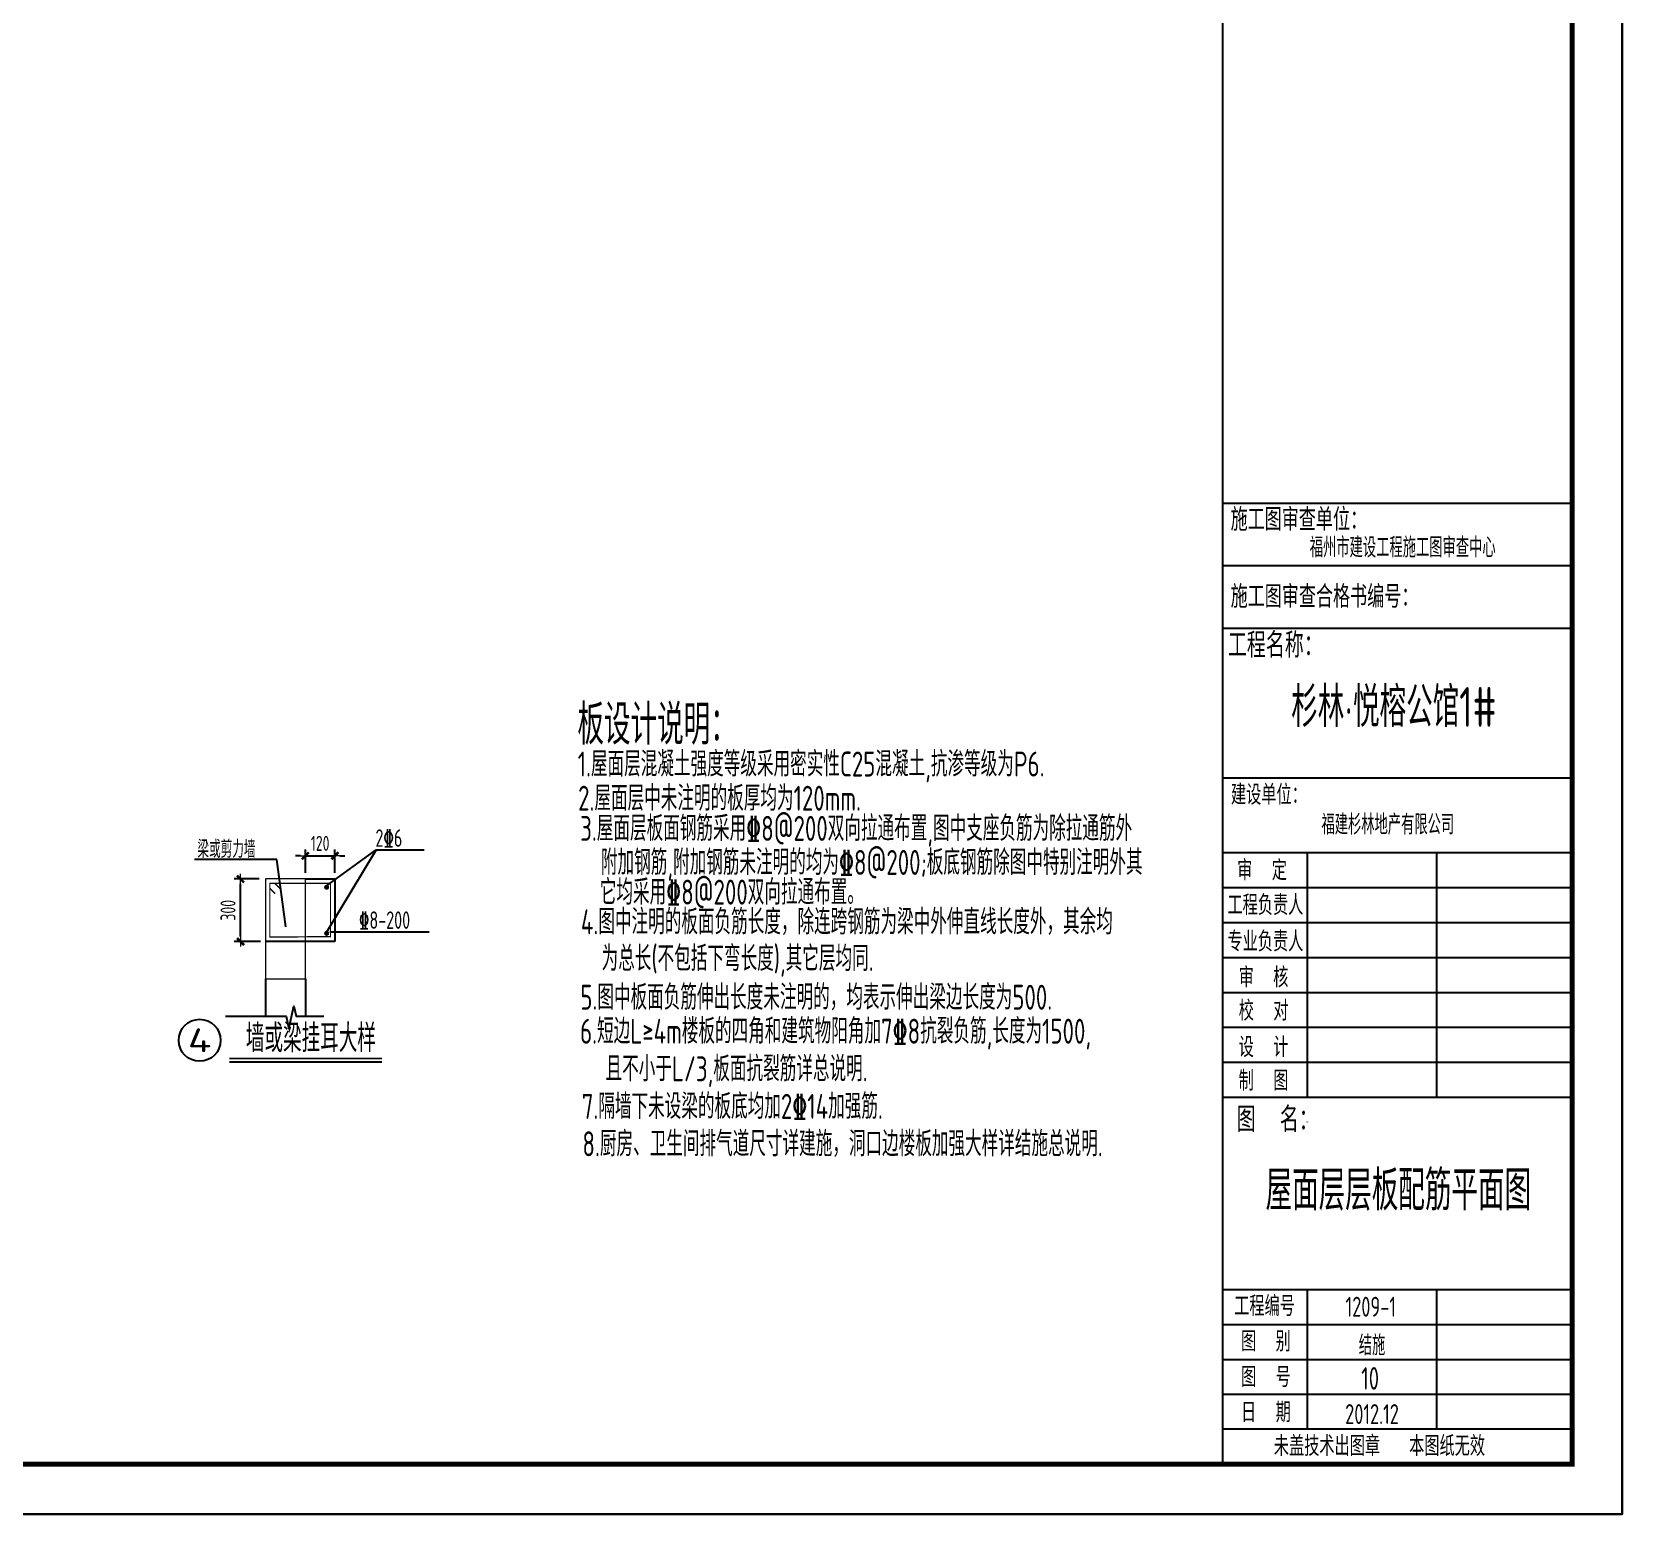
# Model space of a CAD drawing. Extents: x 580289 to 1106878, y -144605 to 78052.
# Drawn here: x 712625 to 744486, y -144605 to -114905 of the extents above; entities that cross this region are included whole.
import ezdxf
from ezdxf.enums import TextEntityAlignment as Align

# ---------------------------------------------------------------- set-up
doc = ezdxf.new("R2010")
doc.units = 0
doc.header["$LTSCALE"] = 100
doc.layers.get('0').update_dxf_attribs({"linetype": 'CONTINUOUS'})
doc.layers.get('Defpoints').update_dxf_attribs({"linetype": 'CONTINUOUS'})
for name, color, linetype in [('AXIS', 3, 'CONTINUOUS'), ('AXIS_TEXT', 7, 'CONTINUOUS'), ('CSET', 2, 'CONTINUOUS'), ('DIM', 3, 'CONTINUOUS'), ('mid', 7, 'CONTINUOUS'), ('TEXT', 2, 'CONTINUOUS'), ('THIN', 7, 'CONTINUOUS'), ('T图框', 7, 'CONTINUOUS'), ('图框', 254, 'CONTINUOUS'), ('构件名称', 6, 'CONTINUOUS')]:
    doc.layers.add(name, color=color, linetype=linetype)
for name, color, linetype, lineweight in [('REIN', 6, 'CONTINUOUS', 18), ('Z-柱大样外框', 7, 'CONTINUOUS', 18), ('Z-详图标注', 3, 'CONTINUOUS', 18)]:
    doc.layers.add(name, color=color, linetype=linetype, lineweight=lineweight)
doc.styles.add('_TCH_AXIS', font='tssdeng.shx', dxfattribs={"width": 0.7, "bigfont": 'tssdchn.shx'})
doc.styles.add('COMPLEX', font='tssdeng.shx', dxfattribs={"width": 0.7, "bigfont": 'tssdchn.shx'})
doc.styles.add('HZ', font='tssdeng.shx', dxfattribs={"width": 0.7, "bigfont": 'tssdchn.shx'})
doc.styles.add('HZTXT2', font='tssdeng.shx', dxfattribs={"width": 0.7, "bigfont": 'tssdchn.shx'})
doc.styles.get("Standard").update_dxf_attribs({"font": 'tssdeng.shx', "width": 0.7, "bigfont": 'tssdchn.shx'})
doc.styles.add('TCCAD_Dimension', font='Tssdeng.shx', dxfattribs={"width": 0.7, "bigfont": 'tssdchn.shx'})
doc.dimstyles.new('TCCAD_25_100', dxfattribs={"dimtxt": 300, "dimasz": 100, "dimexe": 125, "dimexo": 125, "dimgap": 100, "dimtad": 1, "dimdec": 0, "dimlfac": 0.25, "dimzin": 0, "dimdsep": 46, "dimtxsty": 'TCCAD_Dimension', "dimblk": '_TCDBK25_100', "dimcen": 0, "dimclrt": 7, "dimadec": 0, "dimazin": 0, "dimtfac": 1, "dimtdec": 0, "dimtix": 1, "dimtmove": 2, "dimatfit": 3, "dimfxl": 1, "dimtolj": 1, "dimtzin": 0, "dimarcsym": 0})

# ---------------------------------------------------------------- blocks, each defined once
blk = doc.blocks.new('A$C72C84CBD')
at = {"layer": '图框', "color": 0}
for p, q in [((76100, 1000), (76100, 58400)), ((76100, 20254), (83100, 20254)), ((76100, 19004), (83100, 19004)), ((76100, 17754), (83100, 17754)), ((76100, 14754), (83100, 14754)), ((76100, 13254), (83100, 13254)), ((77791, 13254), (77791, 8354)), ((80377, 13254), (80377, 8354)), ((76100, 12554), (83100, 12554)), ((76100, 11854), (83100, 11854)), ((76100, 11154), (83100, 11154)), ((76100, 10454), (83100, 10454)), ((76100, 9754), (83100, 9754)), ((76100, 9054), (83100, 9054)), ((76100, 8354), (83100, 8354)), ((77791, 7859), (77791, 7854)), ((76100, 4500), (83100, 4500)), ((77791, 4500), (77791, 1700)), ((80377, 4500), (80377, 1700)), ((76100, 3800), (83100, 3800)), ((83100, 3459), (83100, 2400)), ((76100, 3100), (83100, 3100)), ((83100, 2400), (76100, 2400)), ((83100, 1700), (76100, 1700))]:
    blk.add_line(p, q, dxfattribs=at)
for points in [[(0, 0), (0, 59400), (84100, 59400), (84100, 0)], [(0, 0), (84100, 0), (84100, 59400), (0, 59400)]]:
    blk.add_lwpolyline(points, close=True, dxfattribs=at)
at = {"layer": '图框', "color": 0, "const_width": 100}
blk.add_lwpolyline([(2500, 1000), (83100, 1000), (83100, 58400), (2500, 58400)], close=True, dxfattribs=at)
at = {"layer": '图框', "color": 0, "style": 'HZTXT2', "width": 0.8}
for s, height, p in [('施工图审查单位：', 450, (77622, 19953)), ('施工图审查合格书编号：', 450, (78136, 18409)), ('工程名称：', 500, (77151, 17437)), ('建设单位：', 400, (77022, 14436)), ('审  定', 400, (76886, 12921)), ('工程负责人', 400, (76952, 12224)), ('专业负责人', 400, (76952, 11495)), ('审  核', 400, (76915, 10777)), ('校  对', 400, (76916, 10109)), ('设  计', 400, (76915, 9376)), ('制  图', 400, (76915, 8703)), ('图  名：', 500, (77188, 7934)), ('工程编号', 400, (76935, 4192)), ('图  别', 400, (76963, 3475)), ('图  号', 400, (76963, 2758)), ('日  期', 400, (76963, 2058)), ('未盖技术出图章   本图纸无效', 400, (79237, 1389))]:
    blk.add_text(s, height=height, dxfattribs=at).set_placement(p, align=Align.MIDDLE)
blk = doc.blocks.new('图框')
at = {"layer": 'T图框', "color": 4}
blk.add_blockref('A$C72C84CBD', (602717, 102744), dxfattribs=at)
at = {"layer": 'T图框', "color": 1, "linetype": 'ByBlock', "style": 'HZ', "width": 0.7}
for s, p in [('福州市建设工程施工图审查中心', (682420, 122134)), ('福建杉林地产有限公司', (682122, 116580))]:
    blk.add_text(s, height=400, dxfattribs=at).set_placement(p, align=Align.MIDDLE)
at = {"layer": 'T图框', "linetype": 'ByBlock', "style": 'HZ', "width": 0.7}
for s, p in [('1209-1', (681780, 106900)), ('结施', (681805, 106149)), ('2012.12', (681805, 104749))]:
    blk.add_text(s, height=400, dxfattribs=at).set_placement(p, align=Align.MIDDLE)
blk = doc.blocks.new('_AXISO')
blk.add_circle((0, 0), 0.5)
at = {"layer": 'AXIS_TEXT', "style": 'COMPLEX', "width": 1.041667}
blk.add_attdef('A', text='', height=0.56, dxfattribs=at).set_placement((-0.25, -0.28), (0.25, -0.28), align=Align.FIT)
blk = doc.blocks.new('_TCDBK25_100')
blk.add_line((-1, 0), (1, 0))
at = {"const_width": 0.5}
blk.add_lwpolyline([(-0.7, -0.7), (0.7, 0.7)], dxfattribs=at)
blk = doc.blocks.new('*D1545')
at = {"layer": 'Defpoints', "color": 0}
for p in [(716806, -131878), (717306, -131878), (717332, -133132)]:
    blk.add_point(p, dxfattribs=at)
at = {"layer": 'Z-详图标注', "color": 0, "lineweight": -2}
for p, q in [((717181, -131878), (716681, -131878)), ((716806, -133032), (716806, -131978)), ((717207, -133132), (716681, -133132))]:
    blk.add_line(p, q, dxfattribs=at)
at = {"layer": 'Z-详图标注', "color": 0, "lineweight": -2, "xscale": 100, "yscale": 100, "zscale": 100}
for p, rotation in [((716806, -131878), 90), ((716806, -133132), 270)]:
    blk.add_blockref('_TCDBK25_100', p, dxfattribs=dict(at, rotation=rotation))
at = {"layer": 'Z-详图标注', "color": 7, "insert": (716556, -132505), "char_height": 300, "attachment_point": 5, "rotation": 90, "style": 'TCCAD_Dimension'}
blk.add_mtext('\\A1;300', dxfattribs=at)
blk = doc.blocks.new('*D1546')
at = {"layer": 'Defpoints', "color": 0}
for p in [(718696, -131414), (718106, -131878), (718696, -131878)]:
    blk.add_point(p, dxfattribs=at)
at = {"layer": 'Z-详图标注', "color": 0, "lineweight": -2}
for p, q in [((718006, -131414), (717906, -131414)), ((718106, -131753), (718106, -131289)), ((718106, -131414), (718696, -131414)), ((718696, -131753), (718696, -131289)), ((718796, -131414), (718896, -131414))]:
    blk.add_line(p, q, dxfattribs=at)
at = {"layer": 'Z-详图标注', "color": 0, "lineweight": -2, "xscale": 100, "yscale": 100, "zscale": 100}
blk.add_blockref('_TCDBK25_100', (718106, -131414), dxfattribs=at)
at = {"layer": 'Z-详图标注', "color": 0, "lineweight": -2, "xscale": 100, "yscale": 100, "zscale": 100, "rotation": 180}
blk.add_blockref('_TCDBK25_100', (718696, -131414), dxfattribs=at)
at = {"layer": 'Z-详图标注', "color": 7, "insert": (718401, -131164), "char_height": 300, "attachment_point": 5, "style": 'TCCAD_Dimension'}
blk.add_mtext('\\A1;120', dxfattribs=at)

msp = doc.modelspace()

# ---------------------------------------------------------------- linework, layer by layer
at = {"layer": 'CSET', "color": 4}
msp.add_line((716584.2, -135544.4), (719639.7, -135544.4), dxfattribs=at)
at = {"layer": 'CSET', "color": 4, "const_width": 35}
msp.add_lwpolyline([(716584.2, -135474.4), (719639.7, -135474.4)], dxfattribs=at)
at = {"layer": 'DIM'}
for p, q in [((718106, -131878), (718695.9, -131878)), ((718695.9, -131878), (718695.9, -133132.4)), ((718695.9, -133132.4), (717306, -133132.4))]:
    msp.add_line(p, q, dxfattribs=at)
at = {"layer": 'mid'}
for p, q in [((717533.2, -131490.5), (715880.9, -131490.5)), ((717712.1, -132834.7), (717533.2, -131490.5)), ((718530.9, -132018), (719525.1, -131293.8)), ((719525.1, -131293.8), (718530.9, -132942.4)), ((719525.1, -131293.8), (720482, -131293.8)), ((720585, -132940.4), (718595.9, -132940.4))]:
    msp.add_line(p, q, dxfattribs=at)
at = {"layer": 'REIN', "color": 210, "const_width": 25}
msp.add_lwpolyline([(717499.9, -132171.1), (717393.8, -132065.1), (717393.8, -131965.1), (718608, -131965.1), (718608, -133031.9), (717393.8, -133042.8), (717393.8, -131965.1), (717493.8, -131965.1), (717599.9, -132071.1)], dxfattribs=at)
at = {"layer": 'REIN', "color": 6, "const_width": 50}
for points in [[(718505.9, -132043, 1), (718555.9, -132043, 1)], [(718505.9, -132967.4, 1), (718555.9, -132967.4, 1)]]:
    msp.add_lwpolyline(points, format="xyb", close=True, dxfattribs=at)
at = {"layer": 'THIN'}
for p, q in [((717306, -133878), (717306, -134624.7)), ((718106, -133878), (718106, -134624.7))]:
    msp.add_line(p, q, dxfattribs=at)
msp.add_lwpolyline([(716504.3, -134624.7), (717722.6, -134624.7), (717772.6, -134881.1), (717872.6, -134424.7), (717922.6, -134624.7), (718472.6, -134624.7)], dxfattribs=at)
at = {"layer": 'Z-柱大样外框'}
msp.add_lwpolyline([(717306, -133878), (718106, -133878), (718106, -131878), (717306, -131878), (717306, -133878)], close=True, dxfattribs=at)

# ---------------------------------------------------------------- block references
at = {"layer": 'AXIS'}
ref = msp.add_blockref('_AXISO', (715987.5, -135109.8), dxfattribs=dict(at, xscale=840, yscale=840, zscale=840))
ref.add_attrib('A', '4', dxfattribs={"layer": 'AXIS_TEXT', "height": 475.2, "style": '_TCH_AXIS', "width": 1.733333}).set_placement((715749.9, -135347.3), (716225.1, -135347.3), align=Align.FIT)
at = {"layer": 'T图框'}
msp.add_blockref('图框', (57669.1, -247348), dxfattribs=at)

# ---------------------------------------------------------------- texts
at = {"color": 4, "width": 0.7}
msp.add_text('杉林·悦榕公馆1#', height=800, dxfattribs=at).set_placement((739912.4, -128388.1), align=Align.MIDDLE)
at = {"layer": 'TEXT', "width": 0.7}
for s, height, p in [('板设计说明：', 800, (723555.8, -129184.8, 690.8)), ('1.屋面层混凝土强度等级采用密实性C25混凝土,抗渗等级为P6. ', 500, (723561.1, -129824.9, 690.8)), ('2.屋面层中未注明的板厚均为120mm.', 500, (723569.5, -130509.6, 1381.6)), ('3.屋面层板面钢筋采用\x848@200双向拉通布置,图中支座负筋为除拉通筋外', 500, (723610.6, -131114.9, 1381.6)), ('附加钢筋,附加钢筋未注明的均为\x848@200;板底钢筋除图中特别注明外其', 500, (724027.2, -131795.8)), ('它均采用\x848@200双向拉通布置。', 500, (724004.1, -132391)), ('4.图中注明的板面负筋长度，除连跨钢筋为梁中外伸直线长度外，其余均', 500, (723625.2, -132986.9, 1381.6)), ('为总长(不包括下弯长度),其它层均同.', 500, (724039.7, -133720.1, 1381.6)), ('5.图中板面负筋伸出长度未注明的，均表示伸出梁边长度为500.', 500, (723613.7, -134497.8, 2763.3)), (' 墙或梁挂耳大样', 560, (716675, -135348.1)), ('6.短边L≥4m楼板的四角和建筑物阳角加7\x848抗裂负筋,长度为1500,', 500, (723609.3, -135178, 1381.6)), ('   且不小于L/3,板面抗裂筋详总说明.', 500, (723480.9, -135931, 1381.6)), ('7.隔墙下未设梁的板底均加2\x8414加强筋.', 500, (723642.6, -136684)), ('8.厨房、卫生间排气道尺寸详建施，洞口边楼板加强大样详结施总说明.', 500, (723655.5, -137433.6)), ('10', 450, (739258.5, -142108.1))]:
    msp.add_text(s, height=height, dxfattribs=at).set_placement(p)
at = {"layer": 'TEXT', "text_generation_flag": 6, "width": 0.7}
msp.add_text('屋面层层板配筋平面图', height=800, rotation=180, dxfattribs=at).set_placement((737340.8, -138517))
at = {"layer": '构件名称', "color": 7, "width": 0.7}
for s, p in [('2%%1326', (719509.4, -131233.1)), ('梁或剪力墙', (715943.2, -131455.4)), ('%%1328-200', (719178.9, -132877.1))]:
    msp.add_text(s, height=350, dxfattribs=at).set_placement(p)

# ---------------------------------------------------------------- dimensions: what is measured, and where the dimension line sits
at = {"layer": 'Z-详图标注'}
dim = msp.add_linear_dim(base=(718695.9, -131414), p1=(718106, -131878), p2=(718695.9, -131878), text='120', dimstyle='TCCAD_25_100', dxfattribs=at)
dim.commit()
dim.dimension.update_dxf_attribs({"geometry": '*D1546', "text_midpoint": (718400.9, -131164)})
dim = msp.add_linear_dim(base=(716806, -131878), p1=(717331.7, -133132.4), p2=(717306, -131878), angle=90, text='300', dimstyle='TCCAD_25_100', dxfattribs=at)
dim.commit()
dim.dimension.update_dxf_attribs({"geometry": '*D1545', "text_midpoint": (716556, -132505.2)})

doc.saveas('drawing.dxf')
